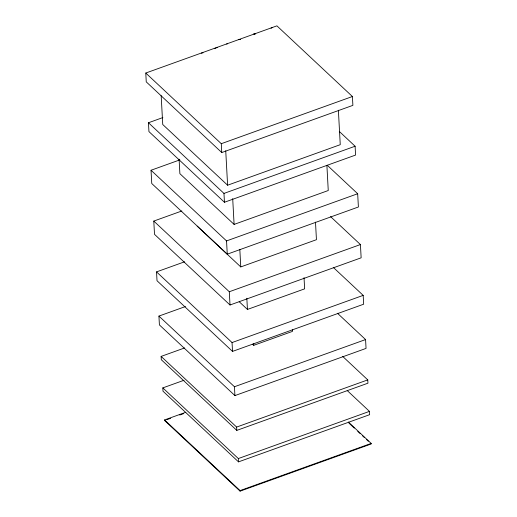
<?xml version="1.0" encoding="UTF-8"?>
<svg xmlns="http://www.w3.org/2000/svg" width="517" height="517" viewBox="0 0 517 517"><rect width="100%" height="100%" fill="white"/><g stroke="black" fill="none" stroke-linecap="round" stroke-linejoin="round"><path stroke-width="0.78" d="M214.29 48.682L216.843 47.603A2.759 2.016 -46.9 0 1 217.314 47.648M271.024 28.215L272.226 27.614M254.771 33.456L253.724 33.831L254.325 34.393L255.372 34.019M145.775 73.033L276.905 25.85L352.413 96.517L352.891 105.358L221.761 152.541L146.253 81.873L145.775 73.033L221.282 143.7L221.761 152.541M339.301 131.441L355.101 146.233L355.58 155.068L224.449 202.257L148.941 131.589L148.463 122.749L162.868 117.566M221.282 143.7L352.413 96.517M327.242 165.253L357.674 193.733L358.397 206.994L227.267 254.177L151.752 183.509L151.035 170.255L179.838 159.889M161.175 95.658L162.739 124.507L227.603 185.215L340.251 144.682L338.383 110.218M148.463 122.749L223.971 193.416L355.101 146.233M330.576 216.617L360.427 244.554L361.144 257.815L230.013 304.998L154.505 234.33L153.788 221.076L181.835 210.981M179.095 159.171L179.877 173.667L234.098 224.41L328.256 190.527L326.906 165.556M151.035 170.255L226.543 240.922L357.674 193.733M333.329 267.438L363.18 295.375L363.658 304.209L232.527 351.398L157.019 280.731L156.541 271.89L184.588 261.802M197.197 226.142L240.773 266.927L316.443 239.694L315.493 222.11M337.478 313.27L365.577 339.566L366.055 348.4L234.925 395.589L159.41 324.922L158.932 316.081L185.461 306.536M153.788 221.076L229.296 291.743L360.427 244.554M239.209 301.734L247.443 309.437L304.636 288.854L304.028 277.668M342.59 356.329L367.761 379.885L367.936 383.2L236.805 430.39L161.298 359.722L161.117 356.407L184.614 347.954M156.541 271.89L232.049 342.558L363.18 295.375M252.587 344.225L253.757 345.317L292.46 331.391L292.376 329.788M347.224 390.555L369.461 411.377L369.642 414.686L238.511 461.875L163.004 391.207L162.823 387.892L184.046 380.253M158.932 316.081L234.447 386.748L365.577 339.566M348.368 422.046L371.2 443.412L371.225 443.967L240.095 491.15L164.587 420.483L164.561 419.933L185.784 412.295M166.862 419.662L170.655 418.298M179.748 415.028L183.535 413.665M161.117 356.407L236.624 427.074L367.761 379.885M162.823 387.892L238.331 458.56L369.461 411.377M164.561 419.933L240.069 490.601L371.2 443.412M238.867 39.615L240.567 39.318M226.608 44.023L227.512 43.783M201.32 53.122L203.019 52.824M348.988 423.145L354.255 428.076M357.764 431.365L360.11 433.556M362.449 435.747L364.207 437.388M366.547 439.579L368.304 441.227M253.673 343.715L253.757 345.317M246.835 298.251L247.443 309.437M239.817 249.343L240.773 266.927M232.702 198.631L234.098 224.41M225.735 150.751L227.603 185.215M223.971 193.416L224.449 202.257M226.543 240.922L227.267 254.177M229.296 291.743L230.013 304.998M232.049 342.558L232.527 351.398M234.447 386.748L234.925 395.589M236.624 427.074L236.805 430.39M238.331 458.56L238.511 461.875M240.069 490.601L240.095 491.15"/></g></svg>
